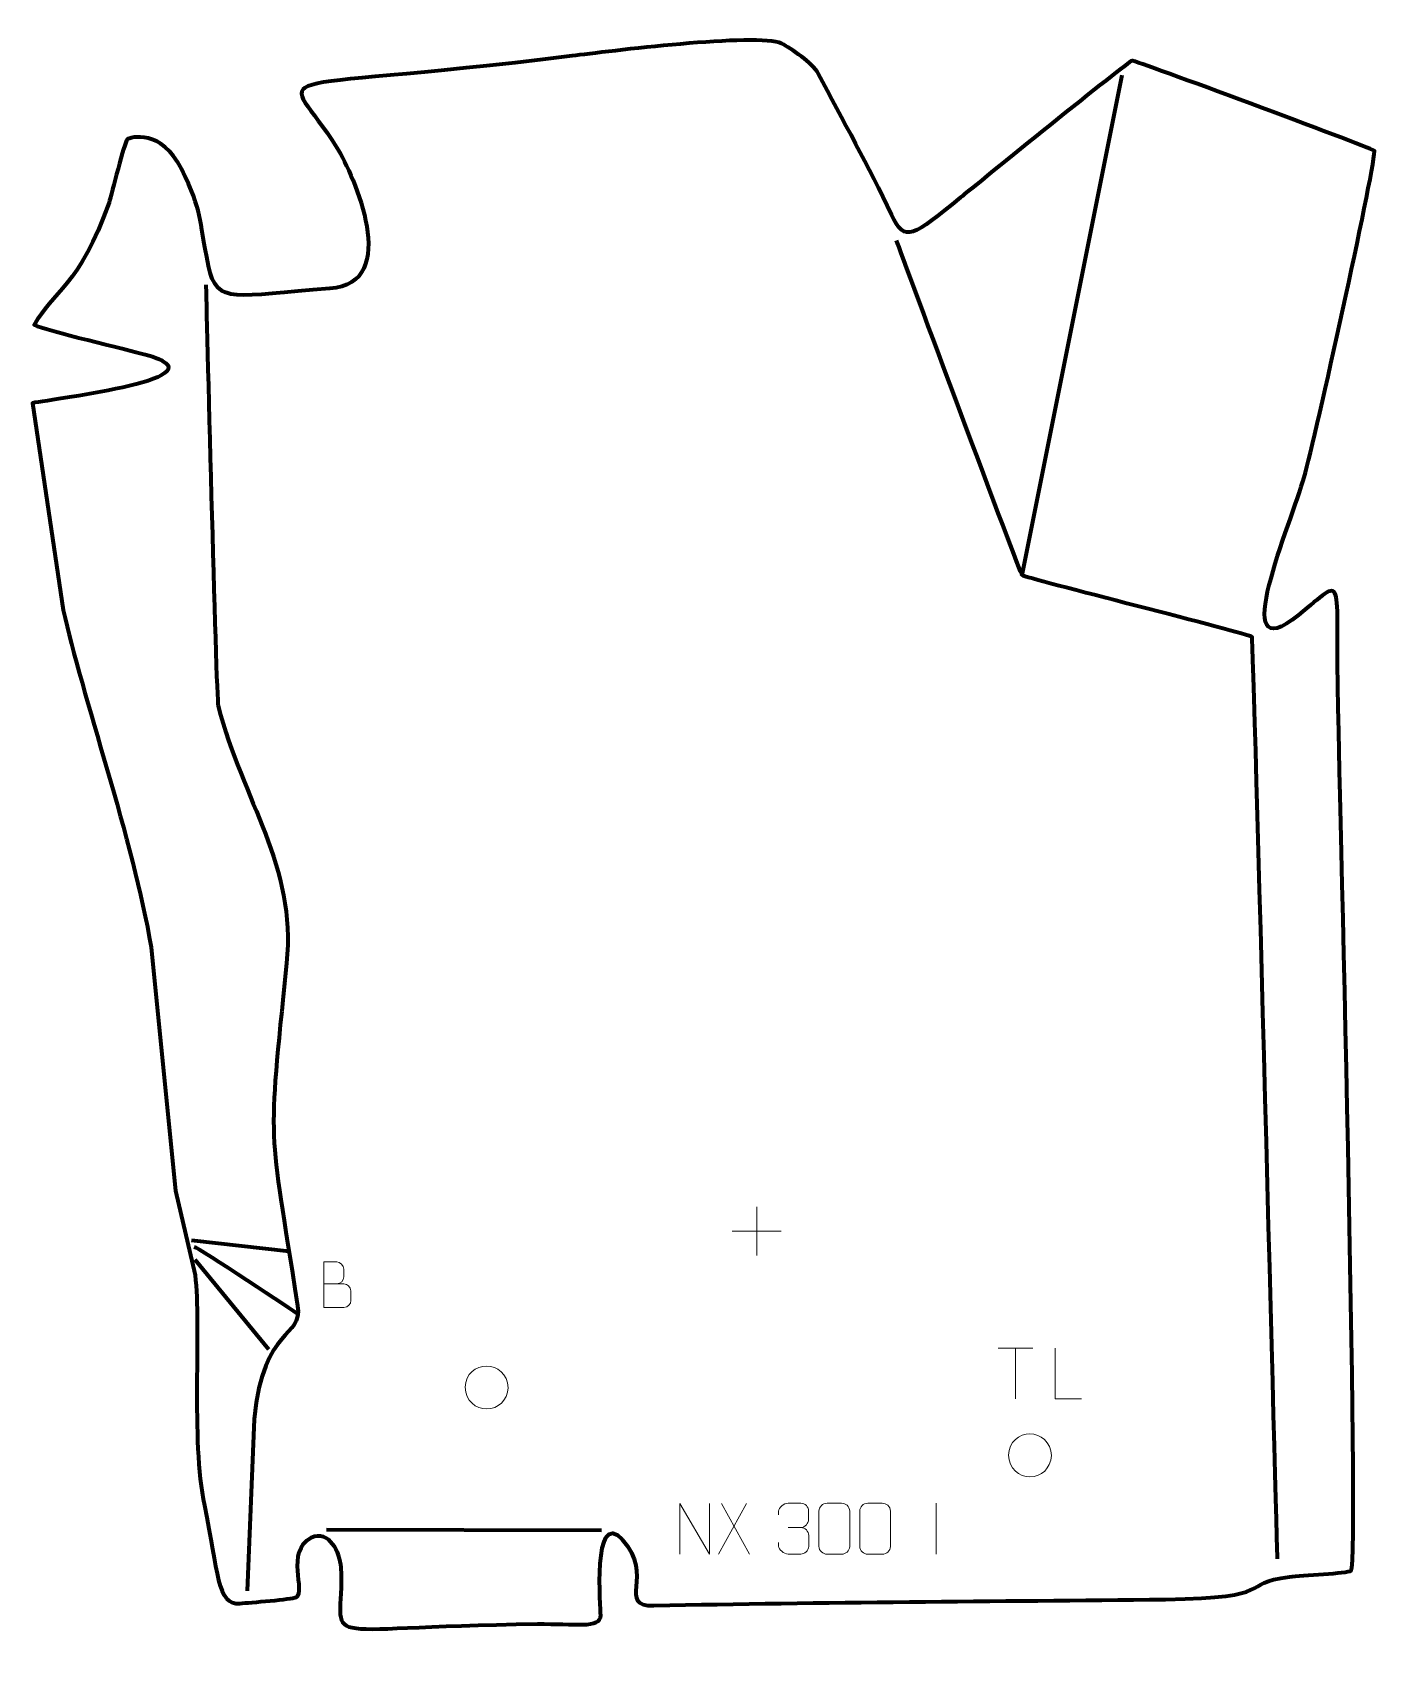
# Model space of a CAD drawing. Header units: millimetres. Extents: x -342 to 317, y -402 to 392.
import ezdxf

# ---------------------------------------------------------------- set-up
doc = ezdxf.new("R2010")
doc.units = ezdxf.units.MM
doc.header["$MEASUREMENT"] = 0
for name, color, linetype in [('layer 1', 7, 'Continuous'), ('layer 2', 7, 'Continuous'), ('layer 3', 7, 'Continuous')]:
    doc.layers.add(name, color=color, linetype=linetype)

msp = doc.modelspace()

# ---------------------------------------------------------------- linework, layer by layer
at = {"layer": 'layer 1', "color": 250, "lineweight": 9}
for points in [[(13.2307, -184.5262), (13.2307, -184.5262), (13.2307, -208.5041), (13.2307, -208.5041)], [(1.2418, -196.5152), (1.2418, -196.5152), (25.2197, -196.5152), (25.2197, -196.5152)], [(131.7372, -253.9118), (131.7372, -253.9118), (148.7244, -253.9118), (148.7244, -253.9118)], [(140.231, -278.8418), (140.231, -278.8418), (140.231, -253.8883), (140.231, -253.8883)], [(8.2011, -330.1172), (8.2011, -330.1172), (-5.5395, -355.013), (-5.5395, -355.013)], [(-4.0849, -330.1172), (-4.0849, -330.1172), (9.6557, -355.0707), (9.6557, -355.0707)], [(101.3308, -330.078), (101.3308, -330.078), (101.3308, -355.0521), (101.3308, -355.0521)], [(28.6759, -342.0178), (28.6759, -342.0178), (34.8723, -342.0178), (34.8723, -342.0178)]]:
    msp.add_open_spline(points, degree=3, dxfattribs=at)
for points, knots in [([(-199.3134, -222.4092), (-196.0544, -222.4088), (-192.795, -222.4088), (-189.5353, -222.4092), (-189.5353, -222.4092), (-187.766, -222.4247), (-186.0431, -223.9797), (-186.0431, -225.8155), (-186.0431, -225.8155), (-186.0434, -226.8263), (-186.0434, -229.5576), (-186.0431, -230.5687), (-186.0431, -230.5687), (-186.0272, -232.2328), (-187.4085, -234.0366), (-189.4879, -234.0214), (-189.4879, -234.0214), (-192.7479, -234.0211), (-196.0076, -234.0211), (-199.2669, -234.0214), (-199.2669, -234.0214), (-199.2669, -226.571), (-199.2669, -219.1209), (-199.2669, -211.6711), (-199.2669, -211.6711), (-197.1408, -211.6711), (-195.0144, -211.6711), (-192.8879, -211.6711), (-192.8879, -211.6711), (-191.3824, -211.6553), (-189.5044, -213.3665), (-189.4885, -215.1242), (-189.4885, -215.1242), (-189.4889, -216.9748), (-189.4889, -217.1055), (-189.4885, -218.9564), (-189.4885, -218.9564), (-189.4731, -220.807), (-191.134, -222.4247), (-192.9344, -222.4092)], [0, 0, 0, 0, 0.09090909, 0.09090909, 0.09090909, 0.09090909, 0.18181818, 0.18181818, 0.18181818, 0.18181818, 0.27272727, 0.27272727, 0.27272727, 0.27272727, 0.36363636, 0.36363636, 0.36363636, 0.36363636, 0.45454545, 0.45454545, 0.45454545, 0.45454545, 0.54545455, 0.54545455, 0.54545455, 0.54545455, 0.63636364, 0.63636364, 0.63636364, 0.63636364, 0.72727273, 0.72727273, 0.72727273, 0.72727273, 0.81818182, 0.81818182, 0.81818182, 0.81818182, 1, 1, 1, 1]), ([(172.7268, -278.8419), (172.7268, -278.8419), (159.7777, -278.8419), (159.7777, -278.8419), (159.7777, -278.8419), (159.7777, -278.8419), (159.7777, -253.8883), (159.7777, -253.8883)], [0, 0, 0, 0, 0.33333333, 0.33333333, 0.33333333, 0.33333333, 1, 1, 1, 1]), ([(-129.8731, -273.1532), (-129.8024, -266.5128), (-124.5284, -262.6668), (-119.3731, -262.7638), (-119.3731, -262.7638), (-114.2178, -262.6668), (-108.9438, -266.7302), (-108.8731, -273.3706), (-108.8731, -273.3706), (-109.2433, -279.6999), (-113.6852, -283.7306), (-119.3731, -283.76), (-119.3731, -283.76), (-124.5284, -283.857), (-129.8024, -279.7936), (-129.8731, -273.1532)], [0, 0, 0, 0, 0.2, 0.2, 0.2, 0.2, 0.4, 0.4, 0.4, 0.4, 0.6, 0.6, 0.6, 0.6, 1, 1, 1, 1]), ([(136.8642, -306.4704), (136.9349, -299.83), (142.2089, -295.984), (147.3642, -296.081), (147.3642, -296.081), (152.5195, -295.984), (157.7935, -300.0474), (157.8642, -306.6878), (157.8642, -306.6878), (157.494, -313.0171), (153.0521, -317.0478), (147.3642, -317.0772), (147.3642, -317.0772), (142.2089, -317.1742), (136.9349, -313.1108), (136.8642, -306.4704)], [0, 0, 0, 0, 0.2, 0.2, 0.2, 0.2, 0.4, 0.4, 0.4, 0.4, 0.6, 0.6, 0.6, 0.6, 1, 1, 1, 1]), ([(-24.542, -355.0707), (-24.542, -355.0707), (-24.542, -330.1172), (-24.542, -330.1172), (-24.542, -330.1172), (-24.542, -330.1172), (-9.8872, -355.0707), (-9.8872, -355.0707), (-9.8872, -355.0707), (-9.8872, -355.0707), (-9.8872, -330.1172), (-9.8872, -330.1172)], [0, 0, 0, 0, 0.25, 0.25, 0.25, 0.25, 0.5, 0.5, 0.5, 0.5, 1, 1, 1, 1]), ([(23.9662, -335.7726), (23.9662, -335.7726), (23.9662, -333.9154), (23.9662, -333.9154), (23.9662, -333.9154), (23.9519, -332.1735), (26.6164, -330.0554), (28.6755, -330.0781), (28.6755, -330.0781), (30.7396, -330.0781), (32.8036, -330.0781), (34.8673, -330.0781), (34.8673, -330.0781), (37.0618, -330.0693), (38.6601, -331.9161), (38.7045, -333.8282), (38.7045, -333.8282), (38.7041, -335.2633), (38.7041, -336.6984), (38.7045, -338.1339), (38.7045, -338.1339), (38.6559, -339.7874), (37.0533, -342.0174), (34.855, -342.0074), (34.855, -342.0074), (37.0587, -342.0186), (38.6667, -343.8218), (38.7207, -345.8813), (38.7207, -345.8813), (38.7203, -347.666), (38.7203, -349.4507), (38.7207, -351.2358), (38.7207, -351.2358), (38.7308, -353.2972), (36.6759, -355.0603), (34.855, -355.0522), (34.855, -355.0522), (32.7897, -355.0519), (30.7245, -355.0519), (28.6589, -355.0522), (28.6589, -355.0522), (26.4903, -355.0407), (23.9593, -352.6405), (23.9407, -351.1787), (23.9407, -351.1787), (23.9407, -351.1787), (23.9407, -349.2701), (23.9407, -349.2701)], [0, 0, 0, 0, 0.07692308, 0.07692308, 0.07692308, 0.07692308, 0.15384615, 0.15384615, 0.15384615, 0.15384615, 0.23076923, 0.23076923, 0.23076923, 0.23076923, 0.30769231, 0.30769231, 0.30769231, 0.30769231, 0.38461538, 0.38461538, 0.38461538, 0.38461538, 0.46153846, 0.46153846, 0.46153846, 0.46153846, 0.53846154, 0.53846154, 0.53846154, 0.53846154, 0.61538462, 0.61538462, 0.61538462, 0.61538462, 0.69230769, 0.69230769, 0.69230769, 0.69230769, 0.76923077, 0.76923077, 0.76923077, 0.76923077, 0.84615385, 0.84615385, 0.84615385, 0.84615385, 1, 1, 1, 1]), ([(47.7501, -330.0658), (50.1162, -330.0658), (52.4827, -330.0658), (54.8492, -330.0658), (54.8492, -330.0658), (56.8297, -330.0302), (58.8557, -331.5245), (58.8828, -333.9666), (58.8828, -333.9666), (58.8824, -339.724), (58.8824, -345.4818), (58.8828, -351.24), (58.8828, -351.24), (58.7407, -353.5676), (57.0343, -355.0499), (54.8492, -355.0607), (54.8492, -355.0607), (52.4768, -355.0603), (50.1044, -355.0603), (47.7324, -355.0607), (47.7324, -355.0607), (45.7739, -355.1663), (43.7675, -353.2784), (43.7789, -351.2574), (43.7789, -351.2574), (43.7793, -345.4768), (43.7793, -339.6965), (43.7789, -333.9167), (43.7789, -333.9167), (43.7832, -331.7747), (45.5603, -330.0522), (47.7501, -330.0658)], [0, 0, 0, 0, 0.11111111, 0.11111111, 0.11111111, 0.11111111, 0.22222222, 0.22222222, 0.22222222, 0.22222222, 0.33333333, 0.33333333, 0.33333333, 0.33333333, 0.44444444, 0.44444444, 0.44444444, 0.44444444, 0.55555556, 0.55555556, 0.55555556, 0.55555556, 0.66666667, 0.66666667, 0.66666667, 0.66666667, 0.77777778, 0.77777778, 0.77777778, 0.77777778, 1, 1, 1, 1]), ([(67.7501, -330.0658), (70.1162, -330.0658), (72.4827, -330.0658), (74.8492, -330.0658), (74.8492, -330.0658), (76.8297, -330.0302), (78.8557, -331.5245), (78.8828, -333.9666), (78.8828, -333.9666), (78.8824, -339.724), (78.8824, -345.4818), (78.8828, -351.24), (78.8828, -351.24), (78.7407, -353.5676), (77.0343, -355.0499), (74.8492, -355.0607), (74.8492, -355.0607), (72.4768, -355.0603), (70.1044, -355.0603), (67.7324, -355.0607), (67.7324, -355.0607), (65.7739, -355.1663), (63.7675, -353.2784), (63.7789, -351.2574), (63.7789, -351.2574), (63.7793, -345.4768), (63.7793, -339.6965), (63.7789, -333.9167), (63.7789, -333.9167), (63.7832, -331.7747), (65.5603, -330.0522), (67.7501, -330.0658)], [0, 0, 0, 0, 0.11111111, 0.11111111, 0.11111111, 0.11111111, 0.22222222, 0.22222222, 0.22222222, 0.22222222, 0.33333333, 0.33333333, 0.33333333, 0.33333333, 0.44444444, 0.44444444, 0.44444444, 0.44444444, 0.55555556, 0.55555556, 0.55555556, 0.55555556, 0.66666667, 0.66666667, 0.66666667, 0.66666667, 0.77777778, 0.77777778, 0.77777778, 0.77777778, 1, 1, 1, 1])]:
    msp.add_open_spline(points, degree=3, knots=knots, dxfattribs=at)
at = {"layer": 'layer 2', "color": 22, "lineweight": 158}
msp.add_open_spline([(-255.9035, 277.1491), (-251.7741, 257.3812), (-242.8041, 262.7268), (-196.3821, 266.0349), (-196.3821, 266.0349), (-160.9305, 268.5613), (-184.6137, 321.7666), (-192.8859, 335.1584), (-192.8859, 335.1584), (-219.0245, 377.4741), (-237.8334, 360.2611), (-77.3246, 380.2278), (-77.3246, 380.2278), (-61.3651, 382.2131), (14.2709, 391.7802), (25.3699, 386.2618), (25.3699, 386.2618), (29.9354, 383.9918), (40.7995, 376.6245), (43.4117, 371.6606), (43.4117, 371.6606), (55.5607, 348.5743), (68.2827, 325.8405), (79.4089, 302.2253), (79.4089, 302.2253), (86.0518, 288.1055), (89.9707, 291.7914), (113.2662, 310.6926), (113.2662, 310.6926), (120.8632, 316.8566), (195.45, 377.4916), (197.4821, 377.8224), (197.4821, 377.8224), (199.0225, 378.0733), (311.5274, 336.2125), (316.5939, 333.6425), (316.5939, 333.6425), (315.4988, 319.2818), (287.6094, 193.7633), (282.0129, 173.5626), (282.0129, 173.5626), (275.9579, 151.7071), (243.1815, 76.7204), (279.163, 105.7566), (279.163, 105.7566), (303.0007, 124.9931), (297.3906, 127.4367), (298.6001, 62.5416), (298.6001, 62.5416), (298.9139, 45.711), (309.1971, -360.3201), (305.1115, -363.1149), (305.1115, -363.1149), (303.059, -364.519), (281.0579, -365.4264), (274.7258, -366.1912), (274.7258, -366.1912), (249.3208, -369.2594), (270.0302, -376.5782), (213.8711, -377.2424), (213.8711, -377.2424), (130.8255, -378.2245), (45.364, -378.5108), (-37.2244, -380.2842), (-37.2244, -380.2842), (-55.9654, -380.6867), (-36.5418, -365.5374), (-52.8299, -347.8548), (-52.8299, -347.8548), (-67.4453, -331.9881), (-63.3834, -382.816), (-63.3508, -384.9908), (-63.3508, -384.9908), (-63.2486, -391.8022), (-76.5146, -389.0822), (-94.3489, -389.3009), (-94.3489, -389.3009), (-210.5423, -390.7258), (-188.7724, -401.9198), (-190.9926, -361.519), (-190.9926, -361.519), (-191.4018, -354.2713), (-196.8104, -342.723), (-205.4862, -346.8874), (-205.4862, -346.8874), (-218.3119, -353.9297), (-207.7882, -373.5535), (-212.8015, -376.121), (-212.8015, -376.121), (-215.0839, -377.2899), (-235.5241, -378.7744), (-240.5432, -379.2402), (-240.5432, -379.2402), (-251.9165, -380.2959), (-251.1094, -363.7233), (-257.9564, -331.1618), (-257.9564, -331.1618), (-264.704, -299.0728), (-259.4377, -242.8339), (-262.4982, -218.2095), (-262.4982, -218.2095), (-262.4982, -218.2095), (-272.143, -176.7001), (-272.143, -176.7001), (-272.143, -176.7001), (-272.143, -176.7001), (-284.14, -57.2333), (-284.14, -57.2333), (-284.14, -57.2333), (-292.7287, -5.3266), (-318.55, 68.1139), (-327.2003, 108.1397), (-327.2003, 108.1397), (-327.2003, 108.1397), (-342.4148, 209.854), (-342.4148, 209.854), (-342.4148, 209.854), (-330.8456, 211.9483), (-245.1316, 222.3661), (-287.0211, 233.6854), (-287.0211, 233.6854), (-295.4807, 235.9713), (-335.7687, 245.5542), (-341.5194, 248.1776), (-341.5194, 248.1776), (-332.6531, 264.1893), (-319.2641, 267.2651), (-304.7164, 308.3118), (-304.7164, 308.3118), (-303.6496, 312.2414), (-297.0725, 338.0455), (-295.9182, 339.1528), (-295.9182, 339.1528), (-294.4026, 340.6067), (-278.7584, 344.38), (-269.2274, 324.7468), (-269.2274, 324.7468), (-258.4606, 302.5681), (-261.1125, 302.2337), (-255.9035, 277.1491)], degree=3, knots=[0, 0, 0, 0, 0.02777778, 0.02777778, 0.02777778, 0.02777778, 0.05555556, 0.05555556, 0.05555556, 0.05555556, 0.08333333, 0.08333333, 0.08333333, 0.08333333, 0.11111111, 0.11111111, 0.11111111, 0.11111111, 0.13888889, 0.13888889, 0.13888889, 0.13888889, 0.16666667, 0.16666667, 0.16666667, 0.16666667, 0.19444444, 0.19444444, 0.19444444, 0.19444444, 0.22222222, 0.22222222, 0.22222222, 0.22222222, 0.25, 0.25, 0.25, 0.25, 0.27777778, 0.27777778, 0.27777778, 0.27777778, 0.30555556, 0.30555556, 0.30555556, 0.30555556, 0.33333333, 0.33333333, 0.33333333, 0.33333333, 0.36111111, 0.36111111, 0.36111111, 0.36111111, 0.38888889, 0.38888889, 0.38888889, 0.38888889, 0.41666667, 0.41666667, 0.41666667, 0.41666667, 0.44444444, 0.44444444, 0.44444444, 0.44444444, 0.47222222, 0.47222222, 0.47222222, 0.47222222, 0.5, 0.5, 0.5, 0.5, 0.52777778, 0.52777778, 0.52777778, 0.52777778, 0.55555556, 0.55555556, 0.55555556, 0.55555556, 0.58333333, 0.58333333, 0.58333333, 0.58333333, 0.61111111, 0.61111111, 0.61111111, 0.61111111, 0.63888889, 0.63888889, 0.63888889, 0.63888889, 0.66666667, 0.66666667, 0.66666667, 0.66666667, 0.69444444, 0.69444444, 0.69444444, 0.69444444, 0.72222222, 0.72222222, 0.72222222, 0.72222222, 0.75, 0.75, 0.75, 0.75, 0.77777778, 0.77777778, 0.77777778, 0.77777778, 0.80555556, 0.80555556, 0.80555556, 0.80555556, 0.83333333, 0.83333333, 0.83333333, 0.83333333, 0.86111111, 0.86111111, 0.86111111, 0.86111111, 0.88888889, 0.88888889, 0.88888889, 0.88888889, 0.91666667, 0.91666667, 0.91666667, 0.91666667, 0.94444444, 0.94444444, 0.94444444, 0.94444444, 1, 1, 1, 1], dxfattribs=at)
at = {"layer": 'layer 3', "color": 250, "lineweight": 158}
for points in [[(143.5651, 125.3313), (143.5651, 125.3313), (192.5664, 370.7554), (192.5664, 370.7554)], [(-216.3907, -206.5471), (-216.3907, -206.5471), (-264.2653, -201.0721), (-264.2653, -201.0721)], [(-262.9968, -204.1536), (-261.4294, -204.0791), (-212.0178, -237.1082), (-212.0178, -237.1082)], [(-226.2581, -254.6965), (-226.2581, -254.6965), (-262.4642, -210.6364), (-262.4642, -210.6364)], [(-197.975, -342.9525), (-197.975, -342.9525), (-62.937, -343.2058), (-62.937, -343.2058)]]:
    msp.add_open_spline(points, degree=3, dxfattribs=at)
for points, knots in [([(268.8487, -357.3287), (268.8487, -357.3287), (257.0758, 94.1595), (256.397, 95.0268), (256.397, 95.0268), (255.2164, 96.5352), (145.1659, 123.8844), (143.5651, 125.3313), (143.5651, 125.3313), (142.5718, 126.2291), (85.2521, 280.4771), (81.8212, 289.6507)], [0, 0, 0, 0, 0.25, 0.25, 0.25, 0.25, 0.5, 0.5, 0.5, 0.5, 1, 1, 1, 1]), ([(-257.2315, 267.8829), (-257.0833, 262.4915), (-252.2508, 65.4561), (-251.1708, 61.2688), (-251.1708, 61.2688), (-239.0185, 14.1542), (-212.7486, -17.154), (-217.5953, -64.9681), (-217.5953, -64.9681), (-227.1091, -158.8245), (-226.4326, -140.7259), (-212.2137, -233.1563), (-212.2137, -233.1563), (-209.6372, -249.9047), (-228.7949, -241.9047), (-233.5654, -288.8065), (-233.5654, -288.8065), (-233.5654, -288.8065), (-236.989, -373.1275), (-236.989, -373.1275)], [0, 0, 0, 0, 0.16666667, 0.16666667, 0.16666667, 0.16666667, 0.33333333, 0.33333333, 0.33333333, 0.33333333, 0.5, 0.5, 0.5, 0.5, 0.66666667, 0.66666667, 0.66666667, 0.66666667, 1, 1, 1, 1])]:
    msp.add_open_spline(points, degree=3, knots=knots, dxfattribs=at)

doc.saveas('drawing.dxf')
